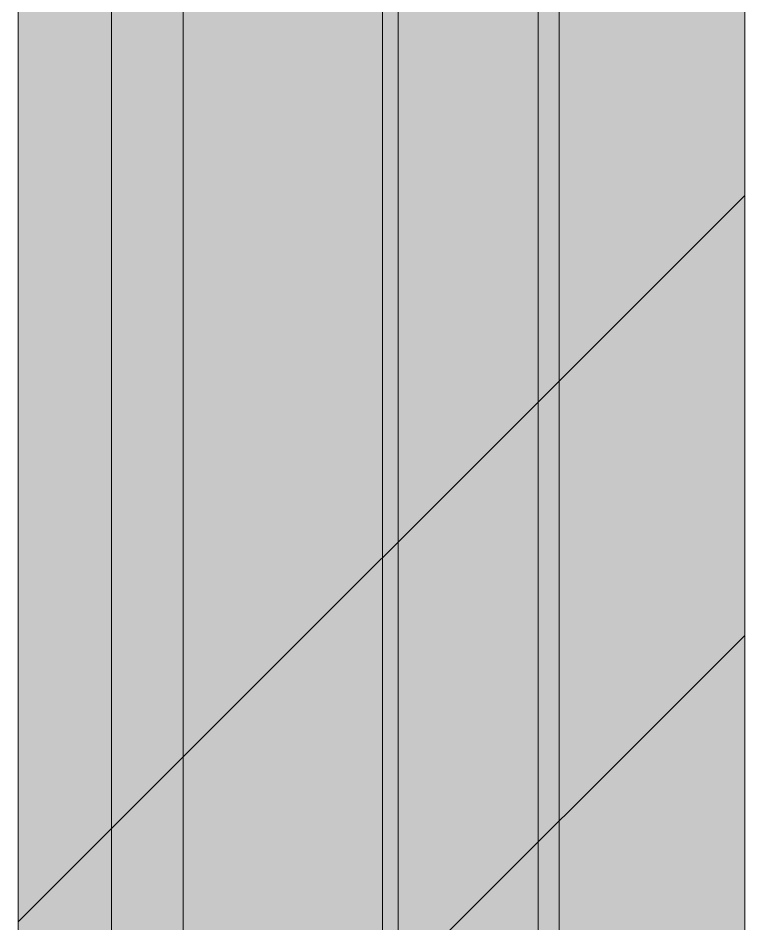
# Model space of a CAD drawing. Header units: millimetres. Extents: x -546 to 1681, y -650 to 1730.
# Drawn here: x 780.207 to 780.907, y 664.634 to 665.507 of the extents above; entities that cross this region are included whole.
import ezdxf

# ---------------------------------------------------------------- set-up
doc = ezdxf.new("R2010")
doc.units = ezdxf.units.MM

msp = doc.modelspace()

# ---------------------------------------------------------------- hatches: boundary and pattern name
at = {"true_color": 0xffffff}
h = msp.add_hatch(color=7, dxfattribs=at)
h.dxf.hatch_style = 2
h.paths.add_polyline_path([(780.90719, 659.67478), (780.20719, 659.68678), (780.20719, 680.83881), (780.90719, 680.83881)])

# ---------------------------------------------------------------- linework, layer by layer
at = {"color": 7, "lineweight": 0}
for points in [[(780.20719, 658.83678), (780.20719, 681.53881)], [(780.20719, 681.53881), (780.20719, 658.98678)], [(780.29719, 659.07478), (780.29719, 681.44881)], [(780.36619, 659.18378), (780.36619, 681.37981)], [(780.90719, 659.67478), (780.90719, 680.83881)], [(780.20719, 664.63579), (780.90719, 665.33579)], [(780.20719, 664.21178), (780.90719, 664.91179)]]:
    msp.add_lwpolyline(points, dxfattribs=at)
at = {"color": 8, "lineweight": 0, "true_color": 0x7f7f7f}
for points in [[(780.55819, 669.98679), (780.55819, 663.98679)], [(780.57319, 669.97179), (780.57319, 664.00179)], [(780.70819, 669.83679), (780.70819, 664.13679)], [(780.72819, 669.43679), (780.72819, 664.53679)]]:
    msp.add_lwpolyline(points, dxfattribs=at)

doc.saveas('drawing.dxf')
